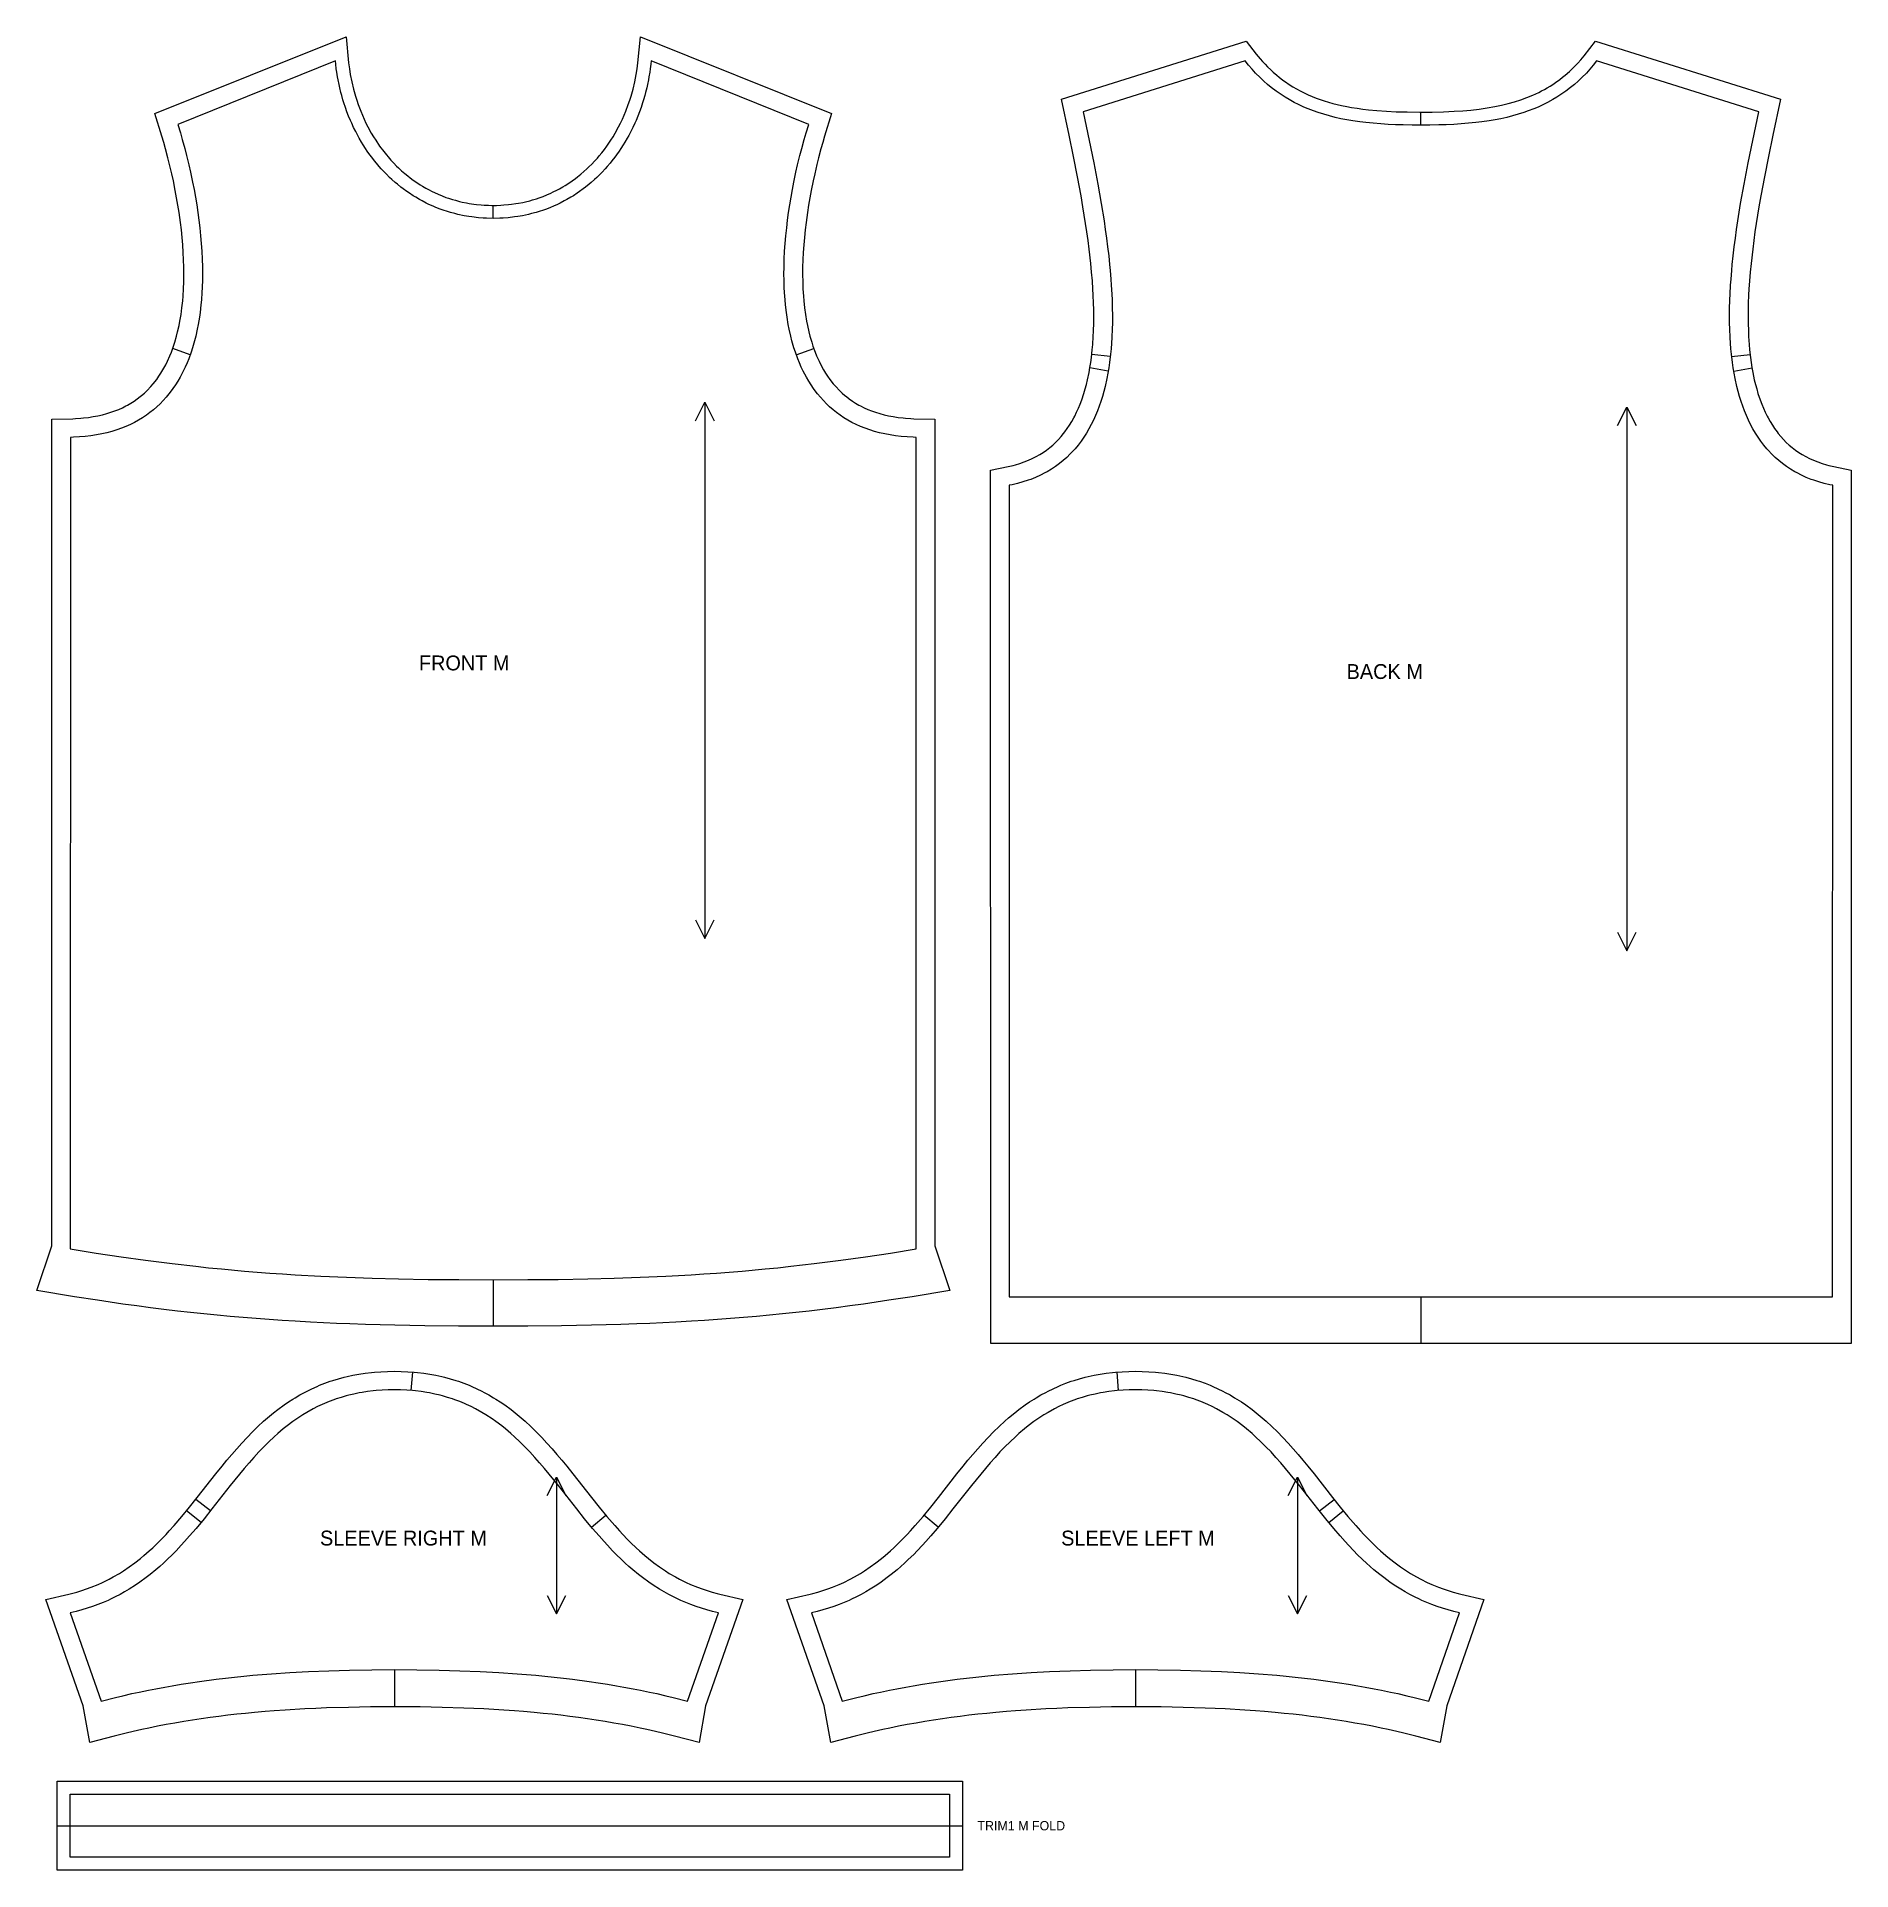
# Model space of a CAD drawing. Extents: x 17 to 993, y 28 to 1014.
import ezdxf

# ---------------------------------------------------------------- set-up
doc = ezdxf.new("R2010")
doc.units = 0
for name, color, linetype in [('CUT', 7, 'CONTINUOUS'), ('FOLD', 6, 'CONTINUOUS'), ('GRAIN', 3, 'CONTINUOUS'), ('NOTCH', 1, 'CONTINUOUS'), ('SEW', 5, 'CONTINUOUS'), ('TEXT', 2, 'CONTINUOUS')]:
    doc.layers.add(name, color=color, linetype=linetype)

msp = doc.modelspace()

# ---------------------------------------------------------------- linework, layer by layer
at = {"layer": 'CUT'}
for points in [[(262.533, 923.532), (264.197, 923.548), (266.664, 923.636), (268.288, 923.735), (270.694, 923.945), (272.278, 924.125), (274.625, 924.454), (276.169, 924.712), (278.456, 925.157), (279.961, 925.49), (282.189, 926.047), (283.654, 926.455), (285.823, 927.12), (287.249, 927.6), (289.359, 928.371), (291.432, 929.205), (293.47, 930.1), (294.809, 930.73), (296.787, 931.724), (298.085, 932.419), (300.002, 933.51), (301.259, 934.269), (303.114, 935.453), (304.932, 936.692), (306.711, 937.985), (307.876, 938.876), (309.591, 940.256), (311.267, 941.687), (312.904, 943.168), (313.972, 944.182), (315.541, 945.744), (317.069, 947.352), (318.555, 949.007), (319.522, 950.134), (320.938, 951.863), (322.31, 953.634), (323.639, 955.446), (325.754, 958.557), (326.963, 960.476), (328.127, 962.432), (329.962, 965.771), (331, 967.821), (331.99, 969.904), (332.931, 972.019), (333.823, 974.165), (335.2, 977.805), (335.958, 980.027), (336.665, 982.274), (337.729, 986.074), (338.647, 989.938), (339.415, 993.86), (339.922, 997.035), (340.331, 1000.24), (341.736, 1014.267), (444.57, 972.916), (440.765, 960.778), (439.765, 957.388), (438.786, 953.906), (437.521, 949.132), (436.607, 945.463), (435.441, 940.469), (434.611, 936.656), (433.569, 931.494), (432.842, 927.575), (432.165, 923.622), (431.542, 919.642), (430.802, 914.305), (430.319, 910.288), (429.902, 906.267), (429.555, 902.248), (429.281, 898.238), (429.084, 894.243), (428.967, 890.271), (428.934, 886.327), (428.988, 882.418), (429.132, 878.551), (429.369, 874.733), (429.579, 872.217), (429.977, 868.495), (430.475, 864.839), (431.074, 861.256), (431.532, 858.911), (432.306, 855.464), (432.881, 853.216), (433.834, 849.922), (434.53, 847.782), (435.664, 844.659), (436.482, 842.638), (437.8, 839.7), (438.741, 837.807), (440.246, 835.066), (441.311, 833.307), (442.427, 831.604), (443.594, 829.957), (445.442, 827.592), (446.74, 826.087), (448.789, 823.938), (450.225, 822.577), (451.719, 821.274), (452.488, 820.644), (454.074, 819.428), (455.723, 818.27), (457.439, 817.172), (459.225, 816.133), (460.145, 815.636), (462.041, 814.688), (464.015, 813.802), (466.069, 812.98), (468.209, 812.223), (470.436, 811.534), (472.754, 810.914), (475.166, 810.366), (477.675, 809.893), (480.283, 809.496), (482.994, 809.179), (484.389, 809.051), (487.259, 808.857), (488.734, 808.793), (500.024, 808.471), (500.065, 363.854), (508.149, 339.845), (487.808, 336.522), (475.41, 334.591), (461.785, 332.603), (454.345, 331.579), (446.986, 330.612), (439.699, 329.7), (432.478, 328.842), (425.313, 328.036), (418.198, 327.281), (411.126, 326.575), (404.088, 325.918), (397.077, 325.308), (390.087, 324.743), (383.11, 324.223), (376.14, 323.744), (369.168, 323.307), (360.791, 322.835), (346.771, 322.167), (339.717, 321.886), (331.201, 321.592), (315.397, 321.17), (299.274, 320.884), (281.213, 320.708), (262.538, 320.654), (243.853, 320.708), (225.791, 320.884), (209.668, 321.17), (193.865, 321.592), (185.349, 321.886), (178.295, 322.167), (164.274, 322.835), (155.897, 323.307), (148.926, 323.744), (141.955, 324.223), (134.979, 324.743), (127.988, 325.308), (120.978, 325.918), (113.94, 326.575), (106.867, 327.281), (99.752, 328.036), (92.588, 328.842), (85.366, 329.7), (78.08, 330.612), (70.721, 331.579), (63.28, 332.603), (49.655, 334.591), (37.257, 336.522), (16.916, 339.845), (25, 363.854), (25.042, 808.471), (36.332, 808.793), (37.807, 808.857), (40.676, 809.051), (42.071, 809.179), (44.782, 809.496), (47.391, 809.893), (49.9, 810.366), (52.312, 810.914), (54.63, 811.534), (56.857, 812.223), (58.996, 812.98), (61.051, 813.802), (63.025, 814.688), (64.921, 815.636), (65.841, 816.133), (67.626, 817.172), (69.342, 818.27), (70.992, 819.428), (72.577, 820.644), (73.347, 821.274), (74.841, 822.577), (76.277, 823.938), (78.326, 826.087), (79.623, 827.592), (81.471, 829.957), (82.638, 831.604), (83.754, 833.307), (84.82, 835.066), (86.325, 837.807), (87.265, 839.7), (88.584, 842.638), (89.401, 844.659), (90.536, 847.782), (91.232, 849.922), (92.184, 853.216), (92.76, 855.464), (93.534, 858.911), (93.991, 861.256), (94.591, 864.839), (95.089, 868.495), (95.486, 872.217), (95.697, 874.733), (95.934, 878.551), (96.077, 882.418), (96.131, 886.327), (96.098, 890.271), (95.981, 894.243), (95.785, 898.238), (95.511, 902.248), (95.164, 906.267), (94.747, 910.288), (94.264, 914.305), (93.524, 919.642), (92.901, 923.622), (92.224, 927.575), (91.497, 931.494), (90.455, 936.656), (89.625, 940.469), (88.458, 945.463), (87.544, 949.132), (86.279, 953.906), (85.301, 957.388), (84.3, 960.778), (80.495, 972.916), (183.329, 1014.267), (184.735, 1000.24), (185.143, 997.035), (185.65, 993.86), (186.419, 989.938), (187.337, 986.074), (188.4, 982.274), (189.108, 980.027), (189.866, 977.805), (191.242, 974.165), (192.135, 972.019), (193.076, 969.904), (194.066, 967.821), (195.104, 965.771), (196.939, 962.432), (198.102, 960.476), (199.311, 958.557), (201.427, 955.446), (203.665, 952.448), (205.066, 950.706), (206.024, 949.568), (207.497, 947.899), (209.011, 946.275), (210.566, 944.698), (211.625, 943.673), (213.248, 942.175), (214.911, 940.728), (216.613, 939.331), (217.77, 938.428), (219.537, 937.117), (221.341, 935.86), (223.184, 934.657), (224.433, 933.886), (226.338, 932.777), (227.628, 932.069), (229.593, 931.055), (230.924, 930.412), (232.95, 929.497), (235.012, 928.642), (237.109, 927.85), (238.527, 927.357), (240.684, 926.669), (242.142, 926.247), (244.358, 925.669), (245.855, 925.32), (248.13, 924.853), (249.667, 924.579), (252.001, 924.227), (253.577, 924.031), (255.972, 923.797), (257.588, 923.682), (260.042, 923.569), (261.698, 923.536)], [(761.587, 311.419), (530.131, 311.419), (530.064, 781.145), (539.535, 783.049), (542.141, 783.655), (543.401, 783.99), (545.837, 784.719), (548.167, 785.528), (550.394, 786.413), (552.523, 787.373), (554.559, 788.405), (556.506, 789.508), (558.369, 790.681), (560.152, 791.924), (561.859, 793.237), (563.494, 794.619), (565.06, 796.07), (566.559, 797.591), (567.995, 799.181), (569.368, 800.842), (570.032, 801.699), (571.315, 803.464), (572.539, 805.299), (573.705, 807.204), (574.813, 809.176), (575.346, 810.188), (576.368, 812.261), (577.334, 814.4), (578.244, 816.603), (579.097, 818.868), (580.273, 822.378), (580.988, 824.79), (581.648, 827.258), (582.254, 829.778), (583.063, 833.653), (583.536, 836.295), (583.957, 838.982), (584.328, 841.712), (584.791, 845.88), (585.039, 848.704), (585.323, 853.004), (585.455, 855.909), (585.571, 860.318), (585.596, 863.288), (585.556, 867.784), (585.481, 870.804), (585.299, 875.365), (585.134, 878.423), (584.824, 883.028), (584.443, 887.649), (583.997, 892.279), (583.124, 899.995), (582.531, 904.612), (581.892, 909.21), (580.498, 918.319), (579.754, 922.815), (578.724, 928.732), (576.853, 938.822), (574.677, 949.828), (572.289, 961.356), (568.188, 980.669), (667.636, 1011.845), (673.018, 1004.93), (675.119, 1002.36), (676.403, 1000.892), (677.704, 999.478), (679.022, 998.115), (680.806, 996.377), (682.163, 995.13), (684.001, 993.541), (685.399, 992.403), (687.29, 990.955), (688.728, 989.919), (690.674, 988.603), (692.65, 987.359), (694.658, 986.185), (696.698, 985.077), (698.769, 984.035), (700.871, 983.056), (703.005, 982.138), (705.17, 981.279), (707.365, 980.478), (709.592, 979.732), (711.848, 979.04), (714.134, 978.4), (716.449, 977.81), (718.793, 977.269), (721.761, 976.658), (724.167, 976.22), (727.21, 975.732), (730.294, 975.308), (733.415, 974.943), (737.845, 974.526), (742.99, 974.17), (748.216, 973.928), (754.182, 973.771), (760.909, 973.712), (767.654, 973.75), (773.64, 973.883), (779.535, 974.134), (784.051, 974.425), (788.5, 974.813), (792.88, 975.308), (797.186, 975.92), (801.412, 976.658), (804.97, 977.4), (808.464, 978.248), (811.893, 979.208), (815.255, 980.286), (818.548, 981.488), (821.772, 982.821), (824.926, 984.29), (826.476, 985.077), (828.009, 985.902), (829.524, 986.763), (831.021, 987.664), (832.5, 988.603), (833.962, 989.584), (836.36, 991.31), (837.775, 992.403), (839.173, 993.541), (841.465, 995.54), (843.709, 997.672), (845.905, 999.943), (847.628, 1001.865), (849.321, 1003.883), (855.538, 1011.845), (954.986, 980.669), (950.885, 961.356), (948.497, 949.828), (946.321, 938.822), (944.45, 928.732), (943.42, 922.815), (942.676, 918.319), (941.282, 909.21), (940.643, 904.612), (940.05, 899.995), (939.177, 892.279), (938.731, 887.649), (938.35, 883.028), (938.04, 878.423), (937.874, 875.365), (937.693, 870.804), (937.618, 867.784), (937.578, 863.288), (937.603, 860.318), (937.719, 855.909), (937.851, 853.004), (938.135, 848.704), (938.383, 845.88), (938.846, 841.712), (939.216, 838.982), (939.638, 836.295), (940.111, 833.653), (940.92, 829.778), (941.526, 827.258), (942.186, 824.79), (942.901, 822.378), (944.076, 818.868), (944.93, 816.603), (945.84, 814.4), (946.806, 812.261), (947.828, 810.188), (948.361, 809.176), (949.469, 807.204), (950.635, 805.299), (951.859, 803.464), (953.142, 801.699), (953.806, 800.842), (955.179, 799.181), (956.615, 797.591), (958.114, 796.07), (959.68, 794.619), (961.315, 793.237), (963.022, 791.924), (964.805, 790.681), (966.668, 789.508), (968.615, 788.405), (970.651, 787.373), (972.78, 786.413), (975.007, 785.528), (977.336, 784.719), (979.773, 783.99), (981.033, 783.655), (983.639, 783.049), (993.11, 781.145), (993.043, 311.419), (765.34, 311.419)], [(209.342, 115.935), (196.481, 115.866), (184.657, 115.668), (172.889, 115.323), (167.029, 115.09), (161.185, 114.815), (150.514, 114.191), (144.715, 113.782), (139.896, 113.402), (134.126, 112.899), (129.329, 112.437), (124.543, 111.936), (119.766, 111.395), (114.999, 110.812), (110.241, 110.187), (105.492, 109.517), (100.753, 108.803), (96.023, 108.042), (91.303, 107.233), (86.593, 106.376), (81.892, 105.47), (77.202, 104.512), (73.459, 103.708), (68.79, 102.656), (65.064, 101.776), (58.565, 100.15), (45.459, 96.703), (41.899, 116.447), (21.871, 173.752), (34.272, 176.587), (35.683, 176.932), (38.446, 177.671), (41.134, 178.476), (43.751, 179.344), (46.299, 180.274), (50.002, 181.78), (52.395, 182.857), (55.879, 184.578), (58.136, 185.793), (61.43, 187.715), (63.569, 189.06), (66.697, 191.171), (69.737, 193.389), (72.695, 195.71), (74.625, 197.312), (77.463, 199.794), (79.319, 201.5), (82.054, 204.129), (83.846, 205.927), (86.495, 208.687), (88.236, 210.567), (90.814, 213.442), (95.04, 218.363), (99.201, 223.421), (103.326, 228.582), (113.268, 241.198), (116.655, 245.414), (119.237, 248.56), (121.864, 251.686), (124.543, 254.782), (127.283, 257.841), (130.092, 260.855), (132.978, 263.814), (135.949, 266.71), (139.013, 269.533), (141.111, 271.371), (144.347, 274.052), (146.568, 275.785), (149.997, 278.296), (152.352, 279.905), (154.764, 281.459), (155.992, 282.215), (158.494, 283.68), (161.056, 285.081), (162.361, 285.756), (165.017, 287.056), (167.738, 288.283), (169.123, 288.869), (171.942, 289.982), (174.827, 291.016), (176.295, 291.502), (179.282, 292.411), (182.336, 293.233), (183.89, 293.61), (187.048, 294.297), (190.277, 294.892), (193.578, 295.391), (196.95, 295.794), (198.664, 295.959), (202.147, 296.213), (205.706, 296.367), (209.271, 296.419), (212.978, 296.367), (216.537, 296.213), (220.02, 295.959), (221.734, 295.794), (225.106, 295.391), (228.406, 294.892), (231.635, 294.297), (234.794, 293.61), (236.348, 293.233), (239.402, 292.411), (242.389, 291.502), (243.857, 291.016), (246.742, 289.982), (249.561, 288.869), (250.946, 288.283), (253.667, 287.056), (256.323, 285.756), (257.628, 285.081), (260.19, 283.68), (262.692, 282.215), (263.92, 281.459), (266.332, 279.905), (268.687, 278.296), (272.116, 275.785), (274.337, 274.052), (277.573, 271.371), (279.671, 269.533), (282.735, 266.71), (285.706, 263.814), (288.592, 260.855), (291.401, 257.841), (294.141, 254.782), (296.82, 251.686), (299.447, 248.56), (302.029, 245.414), (305.416, 241.198), (315.358, 228.582), (319.483, 223.421), (323.644, 218.363), (327.869, 213.442), (330.448, 210.567), (332.189, 208.687), (334.838, 205.927), (336.63, 204.129), (339.365, 201.5), (341.221, 199.794), (344.059, 197.312), (345.989, 195.71), (348.947, 193.389), (351.987, 191.171), (355.115, 189.06), (357.254, 187.715), (360.548, 185.793), (362.805, 184.578), (366.289, 182.857), (368.682, 181.78), (372.385, 180.274), (374.933, 179.344), (377.55, 178.476), (380.238, 177.671), (383.001, 176.932), (384.412, 176.587), (396.813, 173.752), (376.785, 116.447), (373.225, 96.703), (360.119, 100.15), (353.62, 101.776), (349.894, 102.656), (345.225, 103.708), (341.482, 104.512), (336.792, 105.47), (332.091, 106.376), (327.381, 107.233), (322.66, 108.042), (317.931, 108.803), (313.192, 109.517), (308.443, 110.187), (303.685, 110.812), (298.918, 111.395), (294.141, 111.936), (289.355, 112.437), (284.558, 112.899), (278.788, 113.402), (273.969, 113.782), (268.17, 114.191), (257.499, 114.815), (246.772, 115.287), (235.01, 115.645), (223.19, 115.855), (210.333, 115.934)], [(608.026, 115.935), (595.165, 115.866), (583.341, 115.668), (571.573, 115.323), (565.713, 115.09), (559.869, 114.815), (549.198, 114.191), (543.399, 113.782), (538.58, 113.402), (532.81, 112.899), (528.013, 112.437), (523.226, 111.936), (518.45, 111.395), (513.682, 110.812), (508.925, 110.187), (504.176, 109.517), (499.437, 108.803), (494.707, 108.042), (489.987, 107.233), (485.277, 106.376), (480.576, 105.47), (475.886, 104.512), (472.143, 103.708), (467.474, 102.656), (463.748, 101.776), (457.249, 100.15), (444.143, 96.703), (440.583, 116.447), (420.555, 173.752), (432.955, 176.587), (434.366, 176.932), (437.13, 177.671), (439.818, 178.476), (442.434, 179.344), (444.983, 180.274), (448.685, 181.78), (451.079, 182.857), (454.563, 184.578), (456.82, 185.793), (460.114, 187.715), (462.253, 189.06), (465.381, 191.171), (468.421, 193.389), (471.379, 195.71), (473.309, 197.312), (476.147, 199.794), (478.003, 201.5), (480.737, 204.129), (482.53, 205.927), (485.179, 208.687), (486.92, 210.567), (489.498, 213.442), (493.724, 218.363), (497.885, 223.421), (502.01, 228.582), (511.952, 241.198), (515.339, 245.414), (517.921, 248.56), (520.548, 251.686), (523.227, 254.782), (525.967, 257.841), (528.776, 260.855), (531.662, 263.814), (534.633, 266.71), (537.697, 269.533), (539.795, 271.371), (543.031, 274.052), (545.252, 275.785), (548.681, 278.296), (551.036, 279.905), (553.448, 281.459), (554.676, 282.215), (557.178, 283.68), (559.74, 285.081), (561.045, 285.756), (563.701, 287.056), (566.422, 288.283), (567.807, 288.869), (570.626, 289.982), (573.511, 291.016), (574.979, 291.502), (577.965, 292.411), (581.02, 293.233), (582.574, 293.61), (585.732, 294.297), (588.961, 294.892), (592.262, 295.391), (595.634, 295.794), (597.348, 295.959), (600.831, 296.213), (604.39, 296.367), (607.955, 296.419), (611.662, 296.367), (615.221, 296.213), (618.704, 295.959), (620.418, 295.794), (623.79, 295.391), (627.09, 294.892), (630.319, 294.297), (633.478, 293.61), (635.031, 293.233), (638.086, 292.411), (641.073, 291.502), (642.541, 291.016), (645.426, 289.982), (648.245, 288.869), (649.63, 288.283), (652.351, 287.056), (655.007, 285.756), (656.312, 285.081), (658.874, 283.68), (661.375, 282.215), (662.604, 281.459), (665.016, 279.905), (667.371, 278.296), (670.8, 275.785), (673.02, 274.052), (676.257, 271.371), (678.355, 269.533), (681.419, 266.71), (684.39, 263.814), (687.276, 260.855), (690.085, 257.841), (692.825, 254.782), (695.504, 251.686), (698.131, 248.56), (700.713, 245.414), (704.099, 241.198), (714.042, 228.582), (718.167, 223.421), (722.327, 218.363), (726.553, 213.442), (729.132, 210.567), (730.873, 208.687), (733.521, 205.927), (735.314, 204.129), (738.049, 201.5), (739.905, 199.794), (742.742, 197.312), (744.673, 195.71), (747.631, 193.389), (750.671, 191.171), (753.799, 189.06), (755.938, 187.715), (759.232, 185.793), (761.489, 184.578), (764.973, 182.857), (767.366, 181.78), (771.069, 180.274), (773.617, 179.344), (776.234, 178.476), (778.922, 177.671), (781.685, 176.932), (783.096, 176.587), (795.497, 173.752), (775.469, 116.447), (771.909, 96.703), (758.803, 100.15), (752.304, 101.776), (748.578, 102.656), (743.909, 103.708), (740.165, 104.512), (735.476, 105.47), (730.775, 106.376), (726.065, 107.233), (721.344, 108.042), (716.615, 108.803), (711.876, 109.517), (707.127, 110.187), (702.369, 110.812), (697.602, 111.395), (692.825, 111.936), (688.039, 112.437), (683.242, 112.899), (677.472, 113.402), (672.652, 113.782), (666.854, 114.191), (656.183, 114.815), (645.456, 115.287), (633.694, 115.645), (621.874, 115.855), (609.017, 115.934)], [(28, 76), (515, 76), (515, 28), (28, 28)]]:
    msp.add_lwpolyline(points, close=True, dxfattribs=at)
at = {"layer": 'FOLD'}
msp.add_lwpolyline([(28, 52), (515, 52)], dxfattribs=at)
at = {"layer": 'GRAIN'}
for points in [[(371.299, 807.636), (376.299, 817.636), (381.299, 807.636)], [(376.299, 817.636), (376.299, 529.203)], [(867.348, 805.05), (872.348, 815.05), (877.348, 805.05)], [(872.348, 815.05), (872.348, 522.553)], [(371.299, 539.203), (376.299, 529.203), (381.299, 539.203)], [(867.348, 532.553), (872.348, 522.553), (877.348, 532.553)], [(291.513, 229.542), (296.513, 239.542), (301.513, 229.542)], [(296.513, 239.542), (296.513, 165.877)], [(690.197, 229.542), (695.197, 239.542), (700.197, 229.542)], [(695.197, 239.542), (695.197, 165.877)], [(291.513, 175.877), (296.513, 165.877), (301.513, 175.877)], [(690.197, 175.877), (695.197, 165.877), (700.197, 175.877)]]:
    msp.add_lwpolyline(points, dxfattribs=at)
at = {"layer": 'NOTCH'}
for points in [[(761.587, 966.711), (761.582, 973.711)], [(262.533, 916.532), (262.497, 923.531)], [(99.511, 843.155), (90.112, 846.57)], [(425.555, 843.155), (434.954, 846.57)], [(594.465, 842.269), (584.526, 843.372)], [(928.709, 842.269), (938.648, 843.372)], [(593.347, 834.348), (583.494, 836.057)], [(929.827, 834.348), (939.679, 836.057)], [(262.533, 345.654), (262.538, 320.654)], [(761.587, 336.419), (761.587, 311.419)], [(218.415, 286.056), (219.22, 296.024)], [(598.953, 286.056), (598.148, 296.024)], [(110.34, 221.332), (102.503, 227.544)], [(707.028, 221.332), (714.865, 227.544)], [(105.323, 215.101), (97.577, 221.426)], [(315.442, 212.583), (323.118, 218.993)], [(501.926, 212.583), (494.25, 218.993)], [(712.045, 215.101), (719.791, 221.426)], [(209.342, 135.935), (209.334, 115.935)], [(608.026, 135.935), (608.018, 115.935)]]:
    msp.add_lwpolyline(points, dxfattribs=at)
at = {"layer": 'SEW'}
for points in [[(262.533, 345.654), (281.061, 345.708), (297.465, 345.862), (313.416, 346.133), (327.603, 346.494), (341.56, 346.975), (355.352, 347.588), (369.042, 348.345), (375.867, 348.781), (382.689, 349.257), (389.516, 349.775), (396.356, 350.336), (408.724, 351.46), (415.639, 352.149), (422.597, 352.888), (435.253, 354.344), (442.372, 355.226), (449.564, 356.162), (462.725, 357.989), (476.206, 360.004), (490.066, 362.215), (490.025, 798.752), (488.372, 798.799), (485.138, 798.966), (481.998, 799.229), (478.952, 799.585), (475.997, 800.034), (473.132, 800.575), (470.356, 801.206), (467.667, 801.925), (465.063, 802.73), (462.545, 803.621), (460.11, 804.596), (457.757, 805.652), (455.485, 806.788), (453.293, 808.002), (451.18, 809.292), (449.145, 810.657), (447.187, 812.094), (445.305, 813.602), (443.497, 815.179), (441.763, 816.822), (440.102, 818.53), (438.512, 820.301), (436.993, 822.134), (436.26, 823.072), (434.845, 824.992), (433.499, 826.968), (432.219, 828.998), (431.006, 831.08), (429.309, 834.297), (428.257, 836.502), (427.268, 838.752), (426.34, 841.045), (425.062, 844.563), (424.284, 846.957), (423.224, 850.618), (422.589, 853.101), (421.739, 856.887), (421.239, 859.448), (420.587, 863.341), (420.216, 865.969), (419.753, 869.954), (419.504, 872.637), (419.217, 876.696), (419.082, 879.423), (418.962, 883.541), (418.934, 886.301), (418.969, 890.461), (419.092, 894.638), (419.298, 898.826), (419.585, 903.02), (419.947, 907.214), (420.381, 911.401), (420.883, 915.577), (421.449, 919.735), (422.075, 923.868), (422.758, 927.971), (423.493, 932.039), (424.278, 936.063), (425.393, 941.353), (426.278, 945.254), (427.515, 950.356), (428.481, 954.098), (429.815, 958.964), (430.845, 962.511), (432.252, 967.091), (347.466, 1001.185), (347.288, 999.463), (346.97, 996.893), (346.726, 995.189), (346.31, 992.648), (346, 990.965), (345.488, 988.456), (345.114, 986.795), (344.506, 984.322), (344.069, 982.687), (343.367, 980.253), (342.868, 978.645), (342.073, 976.254), (341.223, 973.891), (340.319, 971.556), (339.361, 969.252), (338.692, 967.733), (337.645, 965.481), (336.545, 963.263), (335.392, 961.079), (334.595, 959.643), (333.357, 957.52), (332.504, 956.125), (331.181, 954.066), (330.271, 952.716), (328.865, 950.725), (327.901, 949.421), (326.413, 947.501), (325.394, 946.246), (323.826, 944.401), (322.755, 943.197), (321.108, 941.43), (319.984, 940.28), (318.259, 938.596), (317.084, 937.501), (315.284, 935.903), (314.059, 934.867), (312.184, 933.359), (310.909, 932.384), (308.961, 930.968), (307.638, 930.057), (305.619, 928.738), (304.249, 927.893), (302.159, 926.675), (300.742, 925.898), (298.584, 924.784), (297.122, 924.078), (294.896, 923.073), (293.39, 922.439), (291.099, 921.546), (289.55, 920.989), (287.194, 920.21), (285.602, 919.731), (283.183, 919.072), (281.55, 918.673), (278.234, 917.974), (275.705, 917.538), (273.999, 917.29), (270.541, 916.897), (267.906, 916.695), (266.13, 916.604), (262.533, 916.532), (258.936, 916.604), (257.16, 916.695), (254.525, 916.897), (251.066, 917.29), (249.36, 917.538), (246.831, 917.974), (243.516, 918.673), (241.883, 919.072), (239.464, 919.731), (237.872, 920.21), (235.516, 920.989), (233.967, 921.546), (231.675, 922.439), (230.169, 923.073), (227.943, 924.078), (226.482, 924.784), (224.323, 925.898), (222.907, 926.675), (220.817, 927.893), (219.447, 928.738), (217.427, 930.057), (216.104, 930.968), (214.156, 932.384), (212.882, 933.359), (211.007, 934.867), (209.782, 935.903), (207.981, 937.501), (206.806, 938.596), (205.082, 940.28), (203.958, 941.43), (202.311, 943.197), (201.239, 944.401), (199.671, 946.246), (198.653, 947.501), (197.165, 949.421), (196.2, 950.725), (194.794, 952.716), (193.885, 954.066), (192.562, 956.125), (191.708, 957.52), (190.47, 959.643), (189.673, 961.079), (188.521, 963.263), (187.421, 965.481), (186.374, 967.733), (185.705, 969.252), (184.746, 971.556), (183.842, 973.891), (182.992, 976.254), (182.197, 978.645), (181.698, 980.253), (180.996, 982.687), (180.559, 984.322), (179.951, 986.795), (179.578, 988.456), (179.065, 990.965), (178.756, 992.648), (178.34, 995.189), (178.095, 996.893), (177.778, 999.463), (177.599, 1001.185), (92.813, 967.091), (94.221, 962.511), (95.251, 958.964), (96.584, 954.098), (97.551, 950.356), (98.788, 945.254), (99.672, 941.353), (100.788, 936.063), (101.572, 932.039), (102.308, 927.971), (102.99, 923.868), (103.617, 919.735), (104.183, 915.577), (104.685, 911.401), (105.119, 907.214), (105.481, 903.02), (105.767, 898.826), (105.974, 894.638), (106.096, 890.461), (106.131, 886.301), (106.104, 883.541), (105.983, 879.423), (105.849, 876.696), (105.562, 872.637), (105.313, 869.954), (104.849, 865.969), (104.478, 863.341), (103.827, 859.448), (103.327, 856.887), (102.477, 853.101), (101.841, 850.618), (100.782, 846.957), (100.004, 844.563), (98.725, 841.045), (97.798, 838.752), (96.809, 836.502), (95.757, 834.297), (94.059, 831.08), (92.846, 828.998), (91.567, 826.968), (90.22, 824.992), (88.806, 823.072), (88.073, 822.134), (86.554, 820.301), (84.964, 818.53), (83.303, 816.822), (81.569, 815.179), (79.761, 813.602), (77.878, 812.094), (75.92, 810.657), (73.885, 809.292), (71.772, 808.002), (69.58, 806.788), (67.309, 805.652), (64.956, 804.596), (62.521, 803.621), (60.002, 802.73), (57.399, 801.925), (54.71, 801.206), (51.934, 800.575), (49.069, 800.034), (46.114, 799.585), (43.067, 799.229), (39.928, 798.966), (36.694, 798.799), (35.041, 798.752), (35, 362.215), (48.859, 360.004), (62.341, 357.989), (75.501, 356.162), (82.694, 355.226), (89.813, 354.344), (102.469, 352.888), (109.426, 352.149), (116.342, 351.46), (128.709, 350.336), (135.549, 349.775), (142.376, 349.257), (149.199, 348.781), (156.024, 348.345), (169.713, 347.588), (183.505, 346.975), (197.463, 346.494), (211.65, 346.133), (227.601, 345.862), (244.004, 345.708)], [(761.587, 336.419), (983.039, 336.419), (983.108, 772.955), (981.568, 773.265), (978.568, 773.964), (975.672, 774.765), (972.879, 775.667), (971.521, 776.155), (968.879, 777.206), (966.335, 778.352), (963.888, 779.592), (962.701, 780.247), (960.396, 781.625), (958.185, 783.091), (956.064, 784.644), (954.034, 786.281), (952.091, 788.001), (950.236, 789.8), (948.465, 791.677), (947.612, 792.644), (945.967, 794.633), (944.404, 796.694), (942.921, 798.824), (941.516, 801.021), (940.19, 803.283), (938.939, 805.608), (937.763, 807.992), (936.66, 810.435), (935.628, 812.932), (934.667, 815.483), (933.774, 818.085), (932.949, 820.736), (932.189, 823.433), (931.493, 826.174), (930.567, 830.363), (930.025, 833.205), (929.542, 836.083), (929.116, 838.996), (928.581, 843.424), (928.291, 846.413), (928.053, 849.429), (927.865, 852.469), (927.674, 857.071), (927.604, 860.164), (927.582, 864.836), (927.619, 867.969), (927.751, 872.69), (927.886, 875.85), (928.156, 880.602), (928.378, 883.776), (928.771, 888.54), (929.069, 891.716), (929.568, 896.473), (930.124, 901.216), (930.732, 905.939), (931.384, 910.634), (932.077, 915.295), (933.561, 924.485), (935.41, 934.918), (937.6, 946.345), (940.048, 958.392), (943.312, 973.849), (856.112, 1001.185), (854.301, 998.915), (852.451, 996.746), (850.562, 994.675), (848.149, 992.222), (846.177, 990.364), (844.169, 988.597), (842.125, 986.919), (839.521, 984.942), (837.399, 983.454), (834.701, 981.709), (832.506, 980.401), (829.719, 978.874), (827.456, 977.735), (824.586, 976.411), (822.258, 975.43), (819.31, 974.296), (816.923, 973.461), (813.903, 972.503), (810.846, 971.637), (807.754, 970.859), (804.627, 970.163), (801.467, 969.547), (798.277, 969.005), (794.411, 968.448), (791.158, 968.054), (787.221, 967.662), (783.249, 967.349), (779.245, 967.109), (775.212, 966.932), (771.152, 966.813), (766.384, 966.735), (761.587, 966.711), (756.79, 966.735), (752.022, 966.813), (747.962, 966.932), (743.929, 967.109), (739.925, 967.349), (735.953, 967.662), (732.016, 968.054), (728.763, 968.448), (724.897, 969.005), (721.706, 969.547), (718.547, 970.163), (715.42, 970.859), (712.328, 971.637), (709.271, 972.503), (706.251, 973.461), (703.864, 974.296), (700.916, 975.43), (698.588, 976.411), (695.718, 977.735), (693.455, 978.874), (690.668, 980.401), (688.473, 981.709), (685.775, 983.454), (683.653, 984.942), (681.049, 986.919), (679.005, 988.597), (676.997, 990.364), (675.025, 992.222), (672.611, 994.675), (670.723, 996.746), (668.873, 998.915), (667.062, 1001.185), (579.862, 973.849), (583.126, 958.392), (585.574, 946.345), (587.764, 934.918), (589.613, 924.485), (591.097, 915.295), (591.79, 910.634), (592.442, 905.939), (593.049, 901.216), (593.605, 896.473), (594.105, 891.716), (594.403, 888.54), (594.796, 883.776), (595.018, 880.602), (595.288, 875.85), (595.423, 872.69), (595.554, 867.969), (595.592, 864.836), (595.57, 860.164), (595.5, 857.071), (595.309, 852.469), (595.121, 849.429), (594.883, 846.413), (594.593, 843.424), (594.058, 838.996), (593.632, 836.083), (593.149, 833.205), (592.607, 830.363), (591.681, 826.174), (590.985, 823.433), (590.225, 820.736), (589.4, 818.085), (588.507, 815.483), (587.546, 812.932), (586.514, 810.435), (585.411, 807.992), (584.235, 805.608), (582.984, 803.283), (581.657, 801.021), (580.253, 798.824), (578.77, 796.694), (577.207, 794.633), (575.562, 792.644), (574.708, 791.677), (572.938, 789.8), (571.083, 788.001), (569.14, 786.281), (567.11, 784.644), (564.989, 783.091), (562.778, 781.625), (560.473, 780.247), (559.285, 779.592), (556.839, 778.352), (554.295, 777.206), (551.653, 776.155), (550.295, 775.667), (547.502, 774.765), (544.606, 773.964), (541.606, 773.265), (540.066, 772.955), (540.135, 336.419)], [(209.342, 135.935), (221.417, 135.875), (233.478, 135.685), (244.513, 135.38), (255.521, 134.936), (265.504, 134.4), (275.463, 133.726), (285.4, 132.905), (290.361, 132.436), (295.316, 131.926), (300.267, 131.374), (305.213, 130.778), (314.104, 129.592), (319.037, 128.868), (323.966, 128.095), (328.89, 127.272), (332.825, 126.577), (337.74, 125.662), (341.668, 124.891), (346.571, 123.878), (350.49, 123.028), (355.381, 121.914), (359.288, 120.981), (367.084, 119), (383.684, 166.496), (380.558, 167.235), (377.512, 168.05), (374.541, 168.939), (371.645, 169.9), (368.82, 170.931), (366.064, 172.029), (363.374, 173.193), (362.054, 173.798), (359.461, 175.056), (356.93, 176.374), (354.457, 177.749), (352.042, 179.18), (348.521, 181.426), (346.24, 182.987), (342.91, 185.417), (340.749, 187.093), (337.591, 189.686), (335.537, 191.463), (333.524, 193.278), (331.548, 195.128), (328.65, 197.962), (326.759, 199.889), (323.979, 202.828), (322.161, 204.818), (319.48, 207.843), (315.981, 211.937), (311.709, 217.131), (307.517, 222.376), (297.591, 234.971), (292.592, 241.157), (290.06, 244.197), (287.496, 247.191), (284.893, 250.131), (282.245, 253.011), (279.545, 255.824), (276.787, 258.56), (273.962, 261.214), (272.039, 262.934), (269.091, 265.433), (267.079, 267.042), (263.988, 269.366), (261.874, 270.851), (258.622, 272.978), (256.395, 274.326), (252.962, 276.236), (250.609, 277.432), (248.202, 278.563), (246.978, 279.104), (244.486, 280.135), (241.935, 281.095), (240.637, 281.549), (237.994, 282.4), (235.286, 283.176), (233.907, 283.535), (231.098, 284.194), (228.22, 284.771), (226.753, 285.029), (223.765, 285.482), (220.701, 285.848), (219.14, 285.998), (215.957, 286.23), (212.692, 286.371), (209.342, 286.419), (205.992, 286.371), (202.727, 286.23), (199.544, 285.998), (197.983, 285.848), (194.919, 285.482), (191.931, 285.029), (190.464, 284.771), (187.586, 284.194), (184.777, 283.535), (183.398, 283.176), (180.69, 282.4), (178.047, 281.549), (176.749, 281.095), (174.198, 280.135), (171.706, 279.104), (170.482, 278.563), (168.075, 277.432), (165.722, 276.236), (162.289, 274.326), (160.062, 272.978), (156.81, 270.851), (154.696, 269.366), (151.605, 267.042), (149.593, 265.433), (146.644, 262.934), (144.722, 261.214), (141.897, 258.56), (139.139, 255.824), (136.439, 253.011), (133.791, 250.131), (131.188, 247.191), (128.624, 244.197), (126.092, 241.157), (121.093, 234.971), (111.167, 222.376), (106.975, 217.131), (102.703, 211.937), (99.204, 207.843), (96.523, 204.818), (94.705, 202.828), (91.925, 199.889), (90.034, 197.962), (87.136, 195.128), (85.16, 193.278), (83.147, 191.463), (81.093, 189.686), (77.935, 187.093), (75.774, 185.417), (72.444, 182.987), (70.162, 181.426), (66.642, 179.18), (64.227, 177.749), (61.754, 176.374), (59.223, 175.056), (56.63, 173.798), (55.309, 173.193), (52.62, 172.029), (49.864, 170.931), (47.039, 169.9), (44.143, 168.939), (41.172, 168.05), (38.125, 167.235), (35, 166.496), (51.6, 119), (59.396, 120.981), (63.303, 121.914), (68.194, 123.028), (72.112, 123.878), (77.016, 124.891), (80.944, 125.662), (85.859, 126.577), (89.794, 127.272), (94.718, 128.095), (99.647, 128.868), (104.58, 129.592), (113.471, 130.778), (118.417, 131.374), (123.367, 131.926), (128.323, 132.436), (133.284, 132.905), (143.221, 133.726), (153.18, 134.4), (163.163, 134.936), (174.171, 135.38), (185.205, 135.685), (197.267, 135.875)], [(608.026, 135.935), (620.101, 135.875), (632.162, 135.685), (643.197, 135.38), (654.205, 134.936), (664.188, 134.4), (674.147, 133.726), (684.084, 132.905), (689.045, 132.436), (694, 131.926), (698.951, 131.374), (703.897, 130.778), (712.788, 129.592), (717.721, 128.868), (722.65, 128.095), (727.574, 127.272), (731.509, 126.577), (736.424, 125.662), (740.351, 124.891), (745.255, 123.878), (749.174, 123.028), (754.065, 121.914), (757.972, 120.981), (765.768, 119), (782.368, 166.496), (779.242, 167.235), (776.196, 168.05), (773.225, 168.939), (770.329, 169.9), (767.504, 170.931), (764.748, 172.029), (762.058, 173.193), (760.738, 173.798), (758.145, 175.056), (755.614, 176.374), (753.141, 177.749), (750.726, 179.18), (747.205, 181.426), (744.924, 182.987), (741.594, 185.417), (739.433, 187.093), (736.274, 189.686), (734.221, 191.463), (732.208, 193.278), (730.232, 195.128), (727.334, 197.962), (725.443, 199.889), (722.663, 202.828), (720.845, 204.818), (718.164, 207.843), (714.665, 211.937), (710.392, 217.131), (706.2, 222.376), (696.275, 234.971), (691.276, 241.157), (688.744, 244.197), (686.18, 247.191), (683.577, 250.131), (680.929, 253.011), (678.229, 255.824), (675.47, 258.56), (672.646, 261.214), (670.723, 262.934), (667.775, 265.433), (665.763, 267.042), (662.671, 269.366), (660.558, 270.851), (657.305, 272.978), (655.079, 274.326), (651.646, 276.236), (649.293, 277.432), (646.886, 278.563), (645.662, 279.104), (643.17, 280.135), (640.619, 281.095), (639.321, 281.549), (636.677, 282.4), (633.97, 283.176), (632.591, 283.535), (629.782, 284.194), (626.904, 284.771), (625.437, 285.029), (622.449, 285.482), (619.385, 285.848), (617.824, 285.998), (614.641, 286.23), (611.376, 286.371), (608.026, 286.419), (604.676, 286.371), (601.411, 286.23), (598.228, 285.998), (596.667, 285.848), (593.603, 285.482), (590.615, 285.029), (589.148, 284.771), (586.27, 284.194), (583.461, 283.535), (582.082, 283.176), (579.374, 282.4), (576.731, 281.549), (575.433, 281.095), (572.882, 280.135), (570.39, 279.104), (569.166, 278.563), (566.759, 277.432), (564.406, 276.236), (560.973, 274.326), (558.746, 272.978), (555.493, 270.851), (553.38, 269.366), (550.289, 267.042), (548.277, 265.433), (545.328, 262.934), (543.406, 261.214), (540.581, 258.56), (537.823, 255.824), (535.123, 253.011), (532.475, 250.131), (529.872, 247.191), (527.308, 244.197), (524.775, 241.157), (519.777, 234.971), (509.851, 222.376), (505.659, 217.131), (501.386, 211.937), (497.888, 207.843), (495.207, 204.818), (493.389, 202.828), (490.609, 199.889), (488.718, 197.962), (485.82, 195.128), (483.844, 193.278), (481.83, 191.463), (479.777, 189.686), (476.619, 187.093), (474.458, 185.417), (471.128, 182.987), (468.846, 181.426), (465.326, 179.18), (462.911, 177.749), (460.438, 176.374), (457.907, 175.056), (455.314, 173.798), (453.993, 173.193), (451.304, 172.029), (448.548, 170.931), (445.723, 169.9), (442.827, 168.939), (439.856, 168.05), (436.809, 167.235), (433.684, 166.496), (450.284, 119), (458.08, 120.981), (461.987, 121.914), (466.878, 123.028), (470.796, 123.878), (475.7, 124.891), (479.628, 125.662), (484.543, 126.577), (488.478, 127.272), (493.402, 128.095), (498.33, 128.868), (503.264, 129.592), (512.155, 130.778), (517.101, 131.374), (522.051, 131.926), (527.007, 132.436), (531.968, 132.905), (541.905, 133.726), (551.864, 134.4), (561.847, 134.936), (572.855, 135.38), (583.889, 135.685), (595.951, 135.875)], [(35, 69), (508, 69), (508, 35), (35, 35)]]:
    msp.add_lwpolyline(points, close=True, dxfattribs=at)

# ---------------------------------------------------------------- texts
at = {"layer": 'TEXT'}
for s, height, p in [('FRONT M', 8, (222.53, 673.42)), ('BACK M', 8, (721.59, 668.8)), ('SLEEVE RIGHT M', 8, (169.34, 202.71)), ('SLEEVE LEFT M', 8, (568.03, 202.71)), ('TRIM1 M FOLD', 5, (523, 49.5))]:
    msp.add_text(s, height=height, dxfattribs=at).set_placement(p)

doc.saveas('drawing.dxf')
